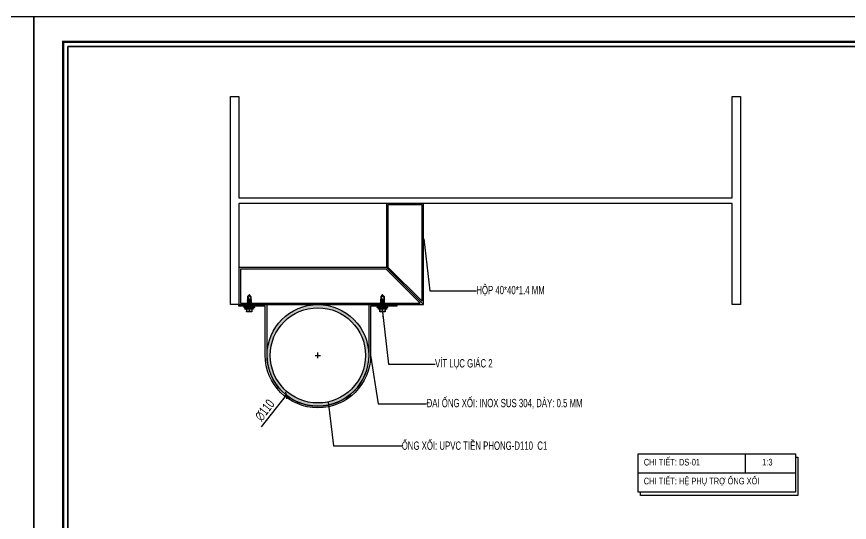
# Model space of a CAD drawing. Header units: inches. Extents: x 315041 to 662841, y -45540 to -35018.
# Drawn here: x 334949.3 to 335249.4, y -37930.2 to -37747.8 of the extents above; entities that cross this region are included whole.
import ezdxf

# ---------------------------------------------------------------- set-up
doc = ezdxf.new("R2010")
doc.units = ezdxf.units.IN
doc.header["$MEASUREMENT"] = 0
for name, color, linetype in [('2', 2, 'Continuous'), ('3', 3, 'Continuous'), ('7', 7, 'Continuous'), ('BAO KHUNG', 31, 'Continuous'), ('DIM', 8, 'Continuous'), ('flashing', 6, 'Continuous'), ('STRUCTURE', 1, 'Continuous')]:
    doc.layers.add(name, color=color, linetype=linetype)
doc.styles.add('ST1H', font='vnshxh.shx', dxfattribs={"width": 0.7})
doc.dimstyles.new('3', dxfattribs={"dimtxt": 3.5, "dimasz": 1.8, "dimexe": 1, "dimexo": 0, "dimgap": 1, "dimtad": 1, "dimdec": 0, "dimlfac": 3, "dimzin": 0, "dimdsep": 46, "dimtxsty": 'ST1H', "dimblk": 'OBLIQUE', "dimcen": 1, "dimdle": 1, "dimclrd": 8, "dimclre": 8, "dimclrt": 3, "dimadec": 0, "dimazin": 0, "dimtfac": 1, "dimtdec": 0, "dimtix": 1, "dimtofl": 0, "dimtmove": 1, "dimatfit": 3, "dimfxl": 0.18, "dimtolj": 1, "dimtzin": 0, "dimlwd": -1, "dimlwe": -1, "dimarcsym": 1})

# ---------------------------------------------------------------- blocks, each defined once
blk = doc.blocks.new('A$C75D82031')
at = {"layer": '2', "color": 157, "linetype": 'Continuous'}
blk.add_lwpolyline([(0, 420), (594, 420), (594, 0), (0, 0)], close=True, dxfattribs=at)
at = {"layer": '7', "color": 147, "linetype": 'Continuous'}
blk.add_lwpolyline([(12.33, 57.61), (581.67, 57.61), (581.67, 409.19), (12.33, 409.19)], close=True, dxfattribs=at)
at = {"layer": 'BAO KHUNG', "color": 167, "linetype": 'Continuous', "const_width": 0.871}
blk.add_lwpolyline([(10.59, 9.07), (583.41, 9.07), (583.41, 410.93), (10.59, 410.93)], close=True, dxfattribs=at)
blk = doc.blocks.new('Short_Self_drilling')
at = {"layer": 'STRUCTURE', "color": 1, "linetype": 'Continuous'}
for p, q in [((6.4, 1.7), (-6.4, 1.7)), ((5.1, 3.8), (-5.1, 3.8)), ((-2.6, 2.9), (-5.1, 2.9)), ((-3.4, 3.8), (-3.4, 6.8)), ((3, 7.2), (-3, 7.2)), ((2.6, 2.9), (-2.6, 2.9)), ((-2.1, 2.8), (-2.1, 2.9)), ((6.3, 0), (0, 0)), ((2.2, 2.8), (2.2, 2.9)), ((2.2, -0.5), (2.2, 0)), ((5.1, 2.9), (2.6, 2.9)), ((3.4, 3.8), (3.4, 6.8)), ((3, -1.2), (-2.7, -0.2)), ((3, -2.7), (-2.7, -1.8)), ((3, -4.2), (-2.7, -3.3)), ((3, -5.8), (-2.7, -4.8)), ((3, -7.3), (-2.7, -6.3)), ((-1.9, -8), (-2.7, -7.9)), ((-2.1, -1.4), (-2.1, -0.9)), ((-2.1, -2.9), (-2.1, -2.4)), ((-2.1, -4.4), (-2.1, -3.9)), ((-2.1, -6), (-2.1, -5.4)), ((-2.1, -7.5), (-2.1, -7)), ((-2.1, -12.3), (-2.1, -8.5)), ((3, -8.8), (-1.1, -8.1)), ((2.1, -12.3), (2.1, -9.1)), ((2.2, -2), (2.2, -1.5)), ((2.2, -3.6), (2.2, -3)), ((2.2, -5.1), (2.2, -4.6)), ((2.2, -6.6), (2.2, -6.1)), ((2.2, -8.1), (2.2, -7.6))]:
    blk.add_line(p, q, dxfattribs=at)
blk.add_lwpolyline([(6.4, 1.3), (6.4, 1.7), (2.1, 2.8), (-2.1, 2.8), (-6.4, 1.7), (-6.4, 1.3)], close=True, dxfattribs=at)
for points in [[(-6.4, 1.3, -0.088869), (-6.3, 0), (0, 0)], [(-0.1, 3.8), (-0.3, 6.2, 0.338878), (-3.1, 6.2), (-3.3, 3.8)], [(3.3, 3.8), (3.1, 6.2, 0.338878), (0.3, 6.2), (0.1, 3.8)], [(-0.1, -14), (-1, -12.2, -0.148657), (-1.4, -11.2), (-2, -7.7, -0.815006), (-1.2, -7.8, 0.150833), (-0.8, -8.7)], [(2.1, -12.3), (0.2, -14.2, -0.333596), (-0.2, -14.2), (-2.1, -12.3)], [(2.1, -12.3), (1.7, -11.7, 0.52242), (0.9, -11.7), (-0.2, -14.2)]]:
    blk.add_lwpolyline(points, format="xyb", dxfattribs=at)
for points in [[(3, -1.2), (2.2, -1.5), (-2.1, -0.8), (-2.7, -0.2), (-2.4, 0)], [(3, -2.7), (2.2, -3), (-2.1, -2.4), (-2.7, -1.8), (-2.1, -1.4), (2.2, -2), (3, -2.7)], [(3, -4.2), (2.2, -4.6), (-2.1, -3.9), (-2.7, -3.3), (-2.1, -2.9), (2.2, -3.6), (3, -4.2)], [(3, -5.8), (2.2, -6.1), (-2.1, -5.4), (-2.7, -4.8), (-2.1, -4.4), (2.2, -5.1), (3, -5.8)], [(3, -7.3), (2.2, -7.6), (-2.1, -7), (-2.7, -6.3), (-2.1, -6), (2.2, -6.6), (3, -7.3)], [(-1.8, -8.5), (-2.1, -8.5), (-2.7, -7.9), (-2.1, -7.5), (-1.8, -7.5)], [(-1.3, -7.6), (2.2, -8.1), (3, -8.8)], [(-1.2, 0), (2.2, -0.5), (3, -1.2)], [(3, -8.8), (2.2, -9.1), (-0.8, -8.7)]]:
    blk.add_lwpolyline(points, dxfattribs=at)
for centre, radius, start, end in [((-5, 3.3), 0.455, 109.7949, 250.2674), ((-3, 6.8), 0.429, 90.0311, 180.0311), ((3, 6.8), 0.429, 0.0311, 90.0311), ((5.1, 3.3), 0.435, 279.7276, 80.3347), ((10, 0.2), 3.74, 162.2963, 182.6103)]:
    blk.add_arc(centre, radius, start, end, dxfattribs=at)
blk = doc.blocks.new('_Oblique')
at = {"color": 0, "linetype": 'ByBlock', "lineweight": -2}
blk.add_line((-0.5, -0.5), (0.5, 0.5), dxfattribs=at)
blk = doc.blocks.new('*D744')
at = {"layer": 'Defpoints', "color": 0, "transparency": 16777216}
for p in [(335069.2, -37855.63), (335046.48, -37884.36)]:
    blk.add_point(p, dxfattribs=at)
at = {"layer": 'DIM', "color": 8, "transparency": 16777216}
for p, q in [((335056.84, -37870), (335058.84, -37870)), ((335057.84, -37871), (335057.84, -37869))]:
    blk.add_line(p, q, dxfattribs=at)
at = {"layer": 'DIM', "color": 8, "linetype": 'Continuous', "transparency": 16777216}
blk.add_line((335037.51, -37895.71), (335046.48, -37884.36), dxfattribs=at)
at = {"layer": 'DIM', "color": 8, "transparency": 16777216, "xscale": 1.8, "yscale": 1.8, "zscale": 1.8, "rotation": 51.67666374701751}
blk.add_blockref('_Oblique', (335046.48, -37884.36), dxfattribs=at)
at = {"layer": 'DIM', "color": 3, "transparency": 16777216, "insert": (335038.72, -37889.75), "char_height": 3.5, "attachment_point": 5, "rotation": 51.6767, "style": 'ST1H'}
blk.add_mtext('\\A1;∅110', dxfattribs=at)

msp = doc.modelspace()

# ---------------------------------------------------------------- hatches: boundary and pattern name
at = {"layer": 'flashing'}
h = msp.add_hatch(color=0, dxfattribs=at)
h.paths.add_polyline_path([(335039.5242, -37869.9959, -1), (335076.1528, -37869.9959, -1)])
h.paths.add_polyline_path([(335075.0081, -37869.9959, 1), (335040.6689, -37869.9959, 1)], flags=16)

# ---------------------------------------------------------------- linework, layer by layer
at = {"color": 8}
for points in [[(334967.7734, -37758.6314), (335252.4424, -37758.6314), (335252.4424, -38110.2113), (334967.7734, -38110.2113)], [(335252.4424, -37934.4213), (334967.7734, -37934.4213), (334967.7734, -37758.6314), (335252.4424, -37758.6314)]]:
    msp.add_lwpolyline(points, close=True, dxfattribs=at)
at = {"color": 1, "true_color": 0xfa051e}
for points in [[(335095.9404, -37851.6817), (335095.9404, -37815.1817), (335082.607, -37815.1817), (335082.607, -37838.3483)], [(335095.4404, -37850.4745), (335095.4404, -37815.6817), (335083.107, -37815.6817), (335083.107, -37838.1412)], [(335029.4036, -37851.6817), (335095.9404, -37851.6817), (335082.607, -37838.3483), (335029.4036, -37838.3483)], [(335029.9036, -37851.1817), (335094.7333, -37851.1817), (335082.3999, -37838.8483), (335029.9036, -37838.8483)]]:
    msp.add_lwpolyline(points, close=True, dxfattribs=at)
at = {"layer": '2'}
msp.add_lwpolyline([(335207.1411, -37815.1817), (335029.4036, -37815.1817), (335029.4036, -37851.6817), (335026.4036, -37851.6817), (335026.4036, -37776.6817), (335029.4036, -37776.6817), (335029.4036, -37813.1817), (335207.1411, -37813.1817), (335207.1411, -37776.6817), (335210.1411, -37776.6817), (335210.1411, -37851.6817), (335207.1411, -37851.6817)], close=True, dxfattribs=at)
at = {"layer": 'flashing'}
msp.add_lwpolyline([(335038.8228, -37852.2668), (335029.9887, -37852.2668), (335029.9887, -37852.2668), (335029.4036, -37852.2668), (335029.4036, -37851.6817), (335039.4079, -37851.6817), (335039.4076, -37869.8793, 1), (335076.2693, -37869.8793), (335076.2693, -37851.6816), (335086.2737, -37851.6816), (335086.2737, -37852.2667), (335085.6886, -37852.2667), (335085.6886, -37852.2667), (335076.8545, -37852.2667), (335076.8545, -37869.8793, -1), (335038.8225, -37869.8793), (335038.8228, -37852.2667)], format="xyb", dxfattribs=at)
for radius in [18.3143, 17.1696]:
    msp.add_circle((335057.8385, -37869.9959), radius, dxfattribs=at)

# ---------------------------------------------------------------- block references
at = {"color": 1}
for p in [(334361.4423, -38167.8214), (334955.4423, -38167.8214)]:
    msp.add_blockref('A$C75D82031', p, dxfattribs=at)
at = {"color": 1, "xscale": -0.2862111801882245, "yscale": 0.2862111799768172, "zscale": 0.2862111801242235, "rotation": 180.0311273830535}
for p in [(335033.1098, -37852.2668), (335081.0902, -37852.2668)]:
    msp.add_blockref('Short_Self_drilling', p, dxfattribs=at)

# ---------------------------------------------------------------- dimensions: what is measured, and where the dimension line sits
at = {"layer": 'DIM', "color": 8}
dim = msp.add_diameter_dim_2p(p1=(335069.1952, -37855.6279), p2=(335046.4818, -37884.3639), dimstyle='3', dxfattribs=at)
dim.commit()
dim.dimension.update_dxf_attribs({"geometry": '*D744', "text_midpoint": (335038.7228, -37889.7455)})

# ---------------------------------------------------------------- next in the draw order: texts
at = {"layer": '3', "attachment_point": 4, "style": 'ST1H', "bg_fill": 2}
for s, insert, char_height in [('\\A1;hép 40*40*1.4 mm', (335114.9485, -37846.7729), 3), ('\\A1;VÝT LôC GI¸C 2 ', (335100.0662, -37873.1887), 3), ('\\A1;§AI èNG XèI: inox sus 304, dµy: 0.5 mm', (335097.0461, -37887.4727), 3), ('\\A1;èng xèi: Upvc tiÒn phong-d110  c1', (335088.0758, -37902.575), 3), ('\\A1;chi tiÕt: DS-01', (335175.2892, -37908.5284), 2.4), ('\\A1;chi tiÕt: HÖ PHô TRî èNG XèI', (335175.2892, -37915.5921), 2.4)]:
    msp.add_mtext(s, dxfattribs=dict(at, insert=insert, char_height=char_height))

# ---------------------------------------------------------------- next in the draw order: linework, layer by layer
at = {"color": 9}
msp.add_line((335211.8372, -37905.5568), (335211.8372, -37912.4565), dxfattribs=at)
for points in [[(335173.3135, -37905.5568), (335229.9453, -37905.5568), (335229.9453, -37919.3562), (335173.3135, -37919.3562)], [(335173.3135, -37905.5568), (335229.9453, -37905.5568), (335229.9453, -37912.4565), (335173.3135, -37912.4565)]]:
    msp.add_lwpolyline(points, close=True, dxfattribs=at)
msp.add_lwpolyline([(335229.9453, -37906.6933), (335230.7634, -37906.6933), (335230.7634, -37920.4926), (335174.1316, -37920.4926), (335174.1316, -37919.3562)], dxfattribs=at)

# ---------------------------------------------------------------- next in the draw order: leaders
for points in [[(335095.9726, -37827.9072), (335098.1353, -37846.7729), (335114.9485, -37846.7729)], [(335081.0902, -37854.323), (335083.253, -37873.1887), (335100.0662, -37873.1887)], [(335076.8545, -37869.8793), (335079.5248, -37887.4727), (335097.0461, -37887.4727)], [(335061.5159, -37886.7671), (335063.4716, -37902.575), (335088.0758, -37902.575)]]:
    msp.add_leader(points, dimstyle='3', override={"dimgap": 1, "dimtad": 0}, dxfattribs=at)

# ---------------------------------------------------------------- next in the draw order: texts
at = {"layer": '3', "insert": (335217.9645, -37908.5284), "char_height": 2.4, "attachment_point": 4, "style": 'ST1H', "bg_fill": 2}
msp.add_mtext('\\A1;1:3', dxfattribs=at)

doc.saveas('drawing.dxf')
